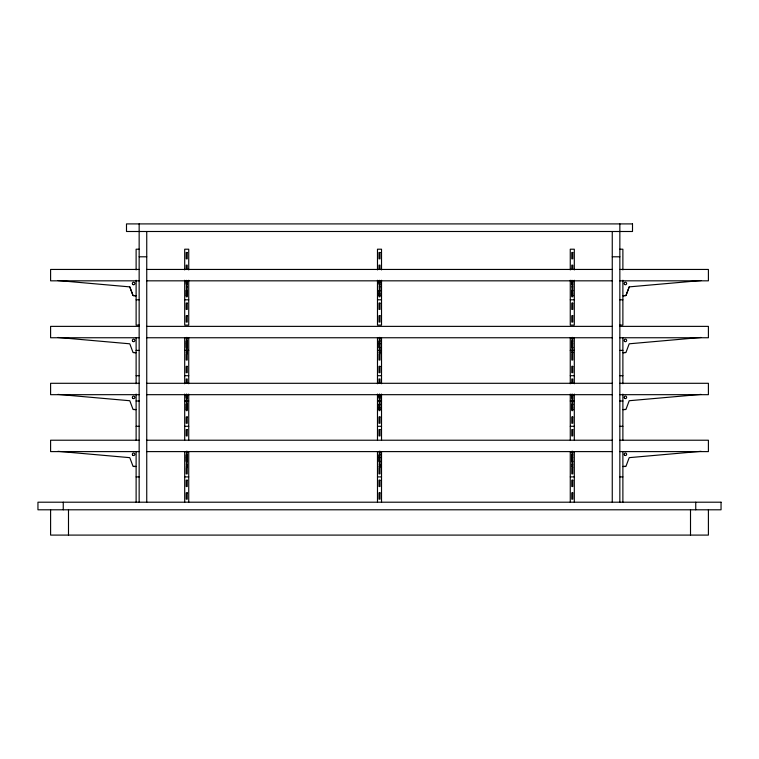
<?xml version="1.0" encoding="UTF-8"?>
<svg xmlns="http://www.w3.org/2000/svg" width="759" height="759" viewBox="0 0 759 759"><rect width="100%" height="100%" fill="white"/><g stroke="black" fill="none" stroke-linecap="round" stroke-linejoin="round"><path stroke-width="1.14" d="M625.615 295.716L622.883 295.735L626.014 295.441L629.211 286.874L701.06 280.545M629.211 286.874L626.042 295.384M625.615 352.641L622.883 352.66L625.985 352.413L629.211 343.799L701.06 337.47M625.615 409.566L622.883 409.585L625.985 409.338L629.211 400.724L701.06 394.395M625.615 466.491L622.883 466.51L625.985 466.263L629.211 457.649L701.06 451.32M139.153 249.208L136.117 249.208L136.117 269.9M619.847 249.208L622.883 249.208L622.883 269.9M139.153 256.798L146.743 256.798M612.257 256.798L619.847 256.798M139.153 269.445L50.597 269.445L50.597 280.83L139.153 280.83M146.743 269.445L612.257 269.445M619.847 269.445L708.403 269.445L708.403 280.83L619.847 280.83M186.401 280.555L187.16 280.555L187.16 295.735L186.401 295.735L186.401 280.318M379.282 280.545L380.041 280.545L380.003 296.769L378.997 296.769L378.997 290.441L380.003 290.441M571.973 280.545L572.732 280.545L572.789 296.769L571.783 296.769L571.783 290.441L572.789 290.441M146.743 280.83L612.257 280.83M186.401 281.551L187.16 281.551M379.282 281.542L380.041 281.542M571.973 281.542L572.732 281.542M186.401 282.329L187.16 282.329M379.282 282.32L380.041 282.32M571.973 282.32L572.732 282.32M380.041 284.065L378.997 284.122L378.997 280.953M572.789 284.122L571.783 284.122L571.783 280.953M186.401 286.883L187.16 286.883M379.282 286.874L380.041 286.874M571.973 286.874L572.732 286.874M186.401 290.915L187.16 290.915M379.282 290.896L380.041 290.896M571.973 290.896L572.732 290.896M186.401 293.97L187.16 293.97M379.282 293.951L380.041 293.951M571.973 293.951L572.732 293.951M186.401 295.393L187.16 295.393L186.401 295.545M379.282 295.384L380.041 295.384M572.732 295.384L571.973 295.384L572.732 295.536M379.282 295.574L380.041 295.536M380.041 295.725L379.282 295.725L379.282 280.308M572.732 295.725L571.973 295.725L571.973 280.308M136.117 299.805L139.153 299.805M184.693 299.805L188.735 299.805M377.479 299.805L381.521 299.805M570.265 299.805L574.307 299.805M619.847 299.805L622.883 299.805M139.153 325.108L136.117 325.108L136.117 280.251M619.847 325.108L622.883 325.108L622.883 280.251M139.153 326.37L50.597 326.37L50.597 337.755L139.153 337.755M146.743 326.37L612.257 326.37M619.847 326.37L708.403 326.37L708.403 337.755L619.847 337.755M146.743 337.755L612.257 337.755M186.401 338.476L187.16 338.476M379.282 338.467L380.041 338.467M571.973 338.467L572.732 338.467M380.041 340.99L378.997 341.047L378.997 347.366L380.003 347.366M572.789 341.047L571.783 341.047L571.783 347.366L572.789 347.366M186.401 343.808L187.16 343.808M379.282 343.799L380.041 343.799M571.973 343.799L572.732 343.799M186.401 347.84L187.16 347.84M379.282 347.821L380.041 347.821M571.973 347.821L572.732 347.821M136.117 350.402L139.153 350.402M184.693 350.402L188.735 350.402M377.479 350.402L381.521 350.402M570.265 350.402L574.307 350.402M619.847 350.402L622.883 350.402M186.401 350.895L187.16 350.895M379.282 350.876L380.041 350.876M571.973 350.876L572.732 350.876M186.401 352.318L187.16 352.318M380.041 352.309L379.282 352.309L380.041 352.413M571.973 352.309L572.732 352.309M186.401 352.518L187.16 352.47M571.973 352.413L572.732 352.499M186.401 352.612L187.16 352.66L187.16 337.48L186.401 337.48L186.401 352.66M379.282 352.603L380.041 352.641M571.973 352.622L572.732 352.537M136.117 375.705L139.153 375.705M184.693 375.705L188.735 375.705M377.479 375.705L381.521 375.705M570.265 375.705L574.307 375.705M619.847 375.705L622.883 375.705M139.153 383.295L50.597 383.295L50.597 394.68L139.153 394.68M146.743 383.295L612.257 383.295M619.847 383.295L708.403 383.295L708.403 394.68L619.847 394.68M186.401 394.405L187.16 394.405L187.16 409.585M379.282 394.395L380.041 394.395L380.003 410.619L378.997 410.619L378.997 404.291L380.003 404.291M571.973 394.395L572.732 394.395L572.789 410.619L571.783 410.619L571.783 404.291L572.789 404.291M146.743 394.68L612.257 394.68M186.401 395.401L187.16 395.401M379.282 395.392L380.041 395.392M571.973 395.392L572.732 395.392M186.401 396.179L187.16 396.179M379.282 396.17L380.041 396.17M571.973 396.17L572.732 396.17M380.041 397.915L378.997 397.972L378.997 394.803M572.789 397.972L571.783 397.972L571.783 394.803M186.401 400.733L187.16 400.733M379.282 400.724L380.041 400.724M571.973 400.724L572.732 400.724M136.117 401.008L139.153 401.008M184.693 401.008L188.735 401.008M377.479 401.008L381.521 401.008M570.265 401.008L574.307 401.008M619.847 401.008L622.883 401.008M186.401 404.765L187.16 404.765M379.282 404.746L380.041 404.746M571.973 404.746L572.732 404.746M186.401 407.82L187.16 407.82M379.282 407.801L380.041 407.801M571.973 407.801L572.732 407.801M186.401 409.243L187.16 409.243M379.282 409.234L380.041 409.234L379.282 409.386M571.973 409.234L572.732 409.234M186.401 409.348L187.16 409.443M571.973 409.424L572.732 409.386M187.16 409.481L186.401 409.575L186.401 394.168M379.282 409.528L380.041 409.499M572.732 409.575L571.973 409.575L571.973 394.158M136.117 426.302L139.153 426.302M184.693 426.302L188.735 426.302M377.479 426.302L381.521 426.302M570.265 426.302L574.307 426.302M619.847 426.302L622.883 426.302M139.153 440.22L50.597 440.22L50.597 451.605L139.153 451.605M146.743 440.22L612.257 440.22M619.847 440.22L708.403 440.22L708.403 451.605L619.847 451.605M146.743 451.605L612.257 451.605M186.401 452.326L187.16 452.326M379.282 452.317L380.041 452.317M571.973 452.317L572.732 452.317M380.041 454.84L378.997 454.897L378.997 461.216L380.003 461.216M572.789 454.897L571.783 454.897L571.783 461.216L572.789 461.216M186.401 457.658L187.16 457.658M379.282 457.649L380.041 457.649M571.973 457.649L572.732 457.649M186.401 461.69L187.16 461.69M379.282 461.671L380.041 461.671M571.973 461.671L572.732 461.671M186.401 464.745L187.16 464.745M379.282 464.726L380.041 464.726M571.973 464.726L572.732 464.726M186.401 466.168L187.16 466.168M379.282 466.159L380.041 466.159M571.973 466.159L572.732 466.159L571.973 466.311M186.401 466.273L187.16 466.368M379.282 466.311L380.041 466.263M186.401 466.481L187.16 466.434M379.282 466.472L380.041 466.491M571.973 466.491L572.732 466.5L572.732 451.32L571.973 451.32L571.973 466.5M136.117 476.908L139.153 476.908M184.693 476.908L188.735 476.908M377.479 476.908L381.521 476.908M570.265 476.908L574.307 476.908M619.847 476.908L622.883 476.908M57.94 280.545L129.789 286.883L133.015 295.498L136.117 295.725L133.385 295.716M57.94 337.47L129.789 343.808L133.015 352.423L136.117 352.65L133.385 352.641M57.94 394.395L129.789 400.733L133.015 409.348L136.117 409.575L133.385 409.566M57.94 451.32L129.789 457.658L133.015 466.273L136.117 466.5L133.385 466.491M132.958 295.393L129.789 286.874M708.403 509.792L708.403 535.095L50.597 535.095L50.597 509.792M695.747 502.202L695.747 509.792M690.51 509.792L690.51 535.095M622.883 337.755L622.883 383.75M622.883 394.101L622.883 440.106M622.883 451.605L622.883 502.202M619.847 223.905L619.847 502.202M612.257 231.495L612.257 502.202M574.307 269.9L574.307 249.208L570.265 249.208L570.265 269.9M574.307 280.251L574.307 325.108L570.265 325.108L570.265 280.251M574.307 337.755L574.307 383.75M574.307 394.101L574.307 440.106M574.307 451.605L574.307 502.202M572.789 269.36L572.789 265.147L571.783 265.147L571.783 269.36M572.732 352.65L572.732 337.47L571.973 337.47L571.973 352.65M572.789 383.21L572.789 378.997L571.783 378.997L571.783 383.21M570.265 337.755L570.265 383.75M570.265 394.101L570.265 440.106M570.265 451.605L570.265 502.202M381.521 269.9L381.521 249.208L377.479 249.208L377.479 269.9M381.521 280.251L381.521 325.108L377.479 325.108L377.479 280.251M381.521 337.755L381.521 383.75M381.521 394.101L381.521 440.106M381.521 451.605L381.521 502.202M380.003 269.36L380.003 265.147L378.997 265.147L378.997 269.36M380.041 352.65L380.041 337.47L379.282 337.47L379.282 352.65M380.003 383.21L380.003 378.997L378.997 378.997L378.997 383.21M380.041 466.5L380.041 451.32L379.282 451.32L379.282 466.5M379.282 394.158L379.282 409.575M377.479 337.755L377.479 383.75M377.479 394.101L377.479 440.106M377.479 451.605L377.479 502.202M188.735 269.9L188.735 249.208L184.693 249.208L184.693 269.9M188.735 280.251L188.735 325.108L184.693 325.108L184.693 280.251M188.735 337.755L188.735 383.75M188.735 394.101L188.735 440.106M188.735 451.605L188.735 502.202M187.217 269.36L187.217 265.147L186.211 265.147L186.211 269.36M187.217 280.953L187.217 284.122L186.211 284.122L186.211 280.953M187.217 383.21L187.217 378.997L186.211 378.997L186.211 383.21M187.217 394.803L187.217 397.972L186.211 397.972L186.211 394.803M187.16 466.51L187.16 451.33L186.401 451.33L186.401 466.51M184.693 337.755L184.693 383.75M184.693 394.101L184.693 440.106M184.693 451.605L184.693 502.202M146.743 231.495L146.743 502.202M139.153 223.905L139.153 502.202M136.117 337.755L136.117 383.75M136.117 394.101L136.117 440.106M136.117 451.605L136.117 502.202M68.49 509.792L68.49 535.095M63.253 502.202L63.253 509.792M632.503 223.905L126.497 223.905L126.497 231.495L632.503 231.495L632.503 223.905M187.217 252.491L186.211 252.491L186.211 258.819L187.217 258.819L187.217 252.491M380.003 252.491L378.997 252.491L378.997 258.819L380.003 258.819L380.003 252.491M572.789 252.491L571.783 252.491L571.783 258.819L572.789 258.819L572.789 252.491M187.217 290.441L186.211 290.441L186.211 296.769L187.217 296.769L187.217 290.441M187.217 303.097L186.211 303.097L186.211 309.416L187.217 309.416L187.217 303.097M380.003 303.097L378.997 303.097L378.997 309.416L380.003 309.416L380.003 303.097M572.789 303.097L571.783 303.097L571.783 309.416L572.789 309.416L572.789 303.097M187.217 315.744L186.211 315.744L186.211 322.072L187.217 322.072L187.217 315.744M380.003 315.744L378.997 315.744L378.997 322.072L380.003 322.072L380.003 315.744M572.789 315.744L571.783 315.744L571.783 322.072L572.789 322.072L572.789 315.744M187.217 341.047L186.211 341.047L186.211 347.366L187.217 347.366L187.217 341.047M187.217 353.694L186.211 353.694L186.211 360.022L187.217 360.022L187.217 353.694M380.003 353.694L378.997 353.694L378.997 360.022L380.003 360.022L380.003 353.694M572.789 353.694L571.783 353.694L571.783 360.022L572.789 360.022L572.789 353.694M187.217 366.341L186.211 366.341L186.211 372.669L187.217 372.669L187.217 366.341M380.003 366.341L378.997 366.341L378.997 372.669L380.003 372.669L380.003 366.341M572.789 366.341L571.783 366.341L571.783 372.669L572.789 372.669L572.789 366.341M187.217 404.291L186.211 404.291L186.211 410.619L187.217 410.619L187.217 404.291M187.217 416.947L186.211 416.947L186.211 423.266L187.217 423.266L187.217 416.947M380.003 416.947L378.997 416.947L378.997 423.266L380.003 423.266L380.003 416.947M572.789 416.947L571.783 416.947L571.783 423.266L572.789 423.266L572.789 416.947M187.217 429.594L186.211 429.594L186.211 435.922L187.217 435.922L187.217 429.594M380.003 429.594L378.997 429.594L378.997 435.922L380.003 435.922L380.003 429.594M572.789 429.594L571.783 429.594L571.783 435.922L572.789 435.922L572.789 429.594M187.217 454.897L186.211 454.897L186.211 461.216L187.217 461.216L187.217 454.897M187.217 467.544L186.211 467.544L186.211 473.872L187.217 473.872L187.217 467.544M380.003 467.544L378.997 467.544L378.997 473.872L380.003 473.872L380.003 467.544M572.789 467.544L571.783 467.544L571.783 473.872L572.789 473.872L572.789 467.544M187.217 480.191L186.211 480.191L186.211 486.519L187.217 486.519L187.217 480.191M380.003 480.191L378.997 480.191L378.997 486.519L380.003 486.519L380.003 480.191M572.789 480.191L571.783 480.191L571.783 486.519L572.789 486.519L572.789 480.191M187.217 492.847L186.211 492.847L186.211 499.166L187.217 499.166L187.217 492.847M380.003 492.847L378.997 492.847L378.997 499.166L380.003 499.166L380.003 492.847M572.789 492.847L571.783 492.847L571.783 499.166L572.789 499.166L572.789 492.847M721.05 502.202L37.95 502.202L37.95 509.792L721.05 509.792L721.05 502.202M624.496 284.378A1.262 1.262 0 0 0 626.611 283.819A1.262 1.262 0 0 0 625.065 282.263A1.262 1.262 0 0 0 624.496 284.378M624.496 455.153A1.262 1.262 0 0 0 626.611 454.594A1.262 1.262 0 0 0 625.065 453.038A1.262 1.262 0 0 0 624.496 455.153M624.496 341.322A1.262 1.262 0 0 0 626.611 340.753A1.262 1.262 0 0 0 625.065 339.207A1.262 1.262 0 0 0 624.496 341.322M624.496 398.228A1.262 1.262 0 0 0 626.611 397.669A1.262 1.262 0 0 0 625.065 396.113A1.262 1.262 0 0 0 624.496 398.228M132.977 284.597A1.262 1.262 0 0 0 134.874 283.496A1.262 1.262 0 0 0 132.977 282.405A1.262 1.262 0 0 0 132.977 284.597M132.977 455.372A1.262 1.262 0 0 0 134.874 454.271A1.262 1.262 0 0 0 132.977 453.18A1.262 1.262 0 0 0 132.977 455.372M132.977 398.447A1.262 1.262 0 0 0 134.874 397.346A1.262 1.262 0 0 0 132.977 396.255A1.262 1.262 0 0 0 132.977 398.447M132.977 341.522A1.262 1.262 0 0 0 134.874 340.421A1.262 1.262 0 0 0 132.977 339.33A1.262 1.262 0 0 0 132.977 341.522"/></g></svg>
